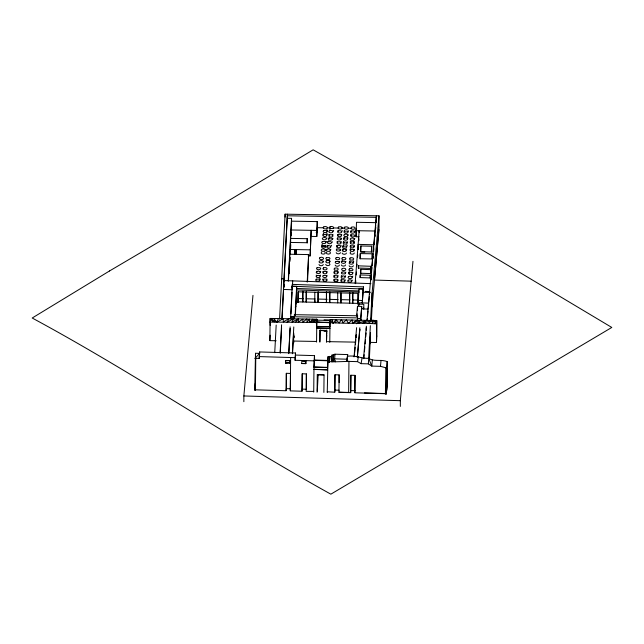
<?xml version="1.0" encoding="UTF-8"?>
<svg xmlns="http://www.w3.org/2000/svg" width="644" height="644" viewBox="0 0 644 644"><rect width="100%" height="100%" fill="white"/><g stroke="black" fill="none" stroke-linecap="round" stroke-linejoin="round"><path stroke-width="0.97" d="M269.876 340.523L270.126 318.426L316.824 319.199L316.615 326.782L329.849 326.629L330.05 322.749L316.856 322.161L330.066 322.394M316.558 342.093L316.824 319.199L313.491 322.443L269.949 322.072M319.859 342.189L319.931 330.292L326.532 330.404L326.468 342.302M329.768 342.326L330.034 319.617L376.74 320.567L376.821 336.168M376.49 342.383L376.74 320.567M254.718 390.344L255.507 353.282L259.653 353.355L259.637 351.946L295.532 353.017L295.089 360.286L314.047 360.857L314.514 355.625L295.556 355.061M255.418 390.369L255.757 358.306L255.032 358.458M259.202 358.41L259.653 353.355L255.056 358.281L259.202 358.41L259.637 351.946M289.639 362.644L289.599 363.184L289.663 360.568L285.606 360.447L285.542 363.063L289.639 362.814L285.542 363.063L285.59 362.524M285.59 362.693L285.606 360.447M286.161 390.578L286.33 373.311L290.476 373.431L290.291 390.876L302.036 391.222L302.221 373.786L306.375 373.906L306.375 389.25L302.221 389.129M290.307 390.699L290.637 357.533M295.089 360.286L295.532 353.017M305.844 361.051L305.779 363.667L301.73 363.546L301.803 360.93L305.844 361.051L302.608 360.954M302.052 391.053L302.221 373.786M305.779 363.667L305.803 361.429M306.375 373.906L306.182 391.351L313.741 391.399M313.717 392.099L314.047 360.857M317.098 392.22L317.291 374.623L324.061 374.824L323.868 392.421M313.958 369.278L327.466 369.889L328.054 356.671L332.087 356.406L332.071 354.997L333.689 355.045L333.681 354.514L335.017 354.2L347.704 354.578L346.907 361.332L357.541 361.646L361.099 363.651L368.384 363.868L371.789 366.09L380.491 366.347L386.617 367.949L387.455 382.705L387.455 381.353L386.344 393.742L354.844 392.8L355.029 375.363L350.883 375.235L350.706 392.502M327.249 392.51L328.054 356.671M327.571 362.089L329.398 362.137L329.881 356.341M329.406 361.646L331.612 361.711L332.071 354.997M331.902 361.719L331.958 359.899L335.21 360.374L335.194 361.815L331.902 361.719L335.234 361.437M333.681 354.514L333.254 359.948L333.689 355.045M333.254 359.263L334.598 359.304L334.598 358.845L346.931 359.207L347.704 354.578M334.816 392.027L334.985 374.76L339.138 374.889L339.138 382.56M350.883 375.235L350.69 392.671L338.945 392.325L339.138 374.889M346.907 361.332L346.931 359.207M354.852 392.631L355.029 375.363M386.336 394.265L386.593 368.127L387.189 361.622C381.2 359.111 374.204 361.912 368.666 358.322C361.461 358.692 355.142 355.069 347.76 356.221M284.068 287.224L284.109 284.374M295.346 315.528L296.49 293.761L296.49 303.743L296.651 300.676L296.651 286.363L292.199 286.282L292.199 288.319L292.36 284.382L363.482 286.894L363.297 291.128L363.482 286.894M385.394 394.265L385.845 367.748L386.593 368.127M370.533 338.1L370.236 343.743L370.405 336.86M326.838 334.808L326.484 341.626M360.246 253.591L359.988 258.743L372.031 258.944L372.28 253.792L360.246 253.591L360.246 258.799M368.384 363.868L368.666 358.322L371.789 366.09L372.337 360.077M270.158 335.194L269.868 340.636L276.115 340.748M274.738 352.662L276.179 325.051M279.568 319.166L285.099 214.162L379.002 215.829L379.002 227.815L374.647 278.393M280.116 352.872L281.581 324.777M281.871 319.207L287.401 214.202M280.269 353.065L281.581 327.909M282.04 319.255L283.561 290.122M283.722 287.119L283.875 284.133M284.028 281.138L287.321 215.78L376.209 217.334L376.273 222.663L356.486 222.293L356.043 236.759L359.159 236.815M288.254 281.211L291.547 218.348L287.321 218.276M288.432 280.687L289.816 254.243L308.645 254.573L307.55 281.621M290.066 254.678L290.428 242.442L307.019 242.724L307.228 238.691L290.645 238.401L290.645 242.74M290.645 238.401L291.547 221.158L317.267 221.608L317.001 232.653L316.156 232.637M289.253 273.499L289.462 269.514M289.872 261.553L289.961 257.455M290.557 248.6L290.766 244.615M291.233 235.656L291.386 232.669M290.605 318.844L292.199 286.282M288.745 353.628L290.146 326.878M288.898 352.204L289.47 341.312M289.575 339.324L290.146 328.432M290.653 318.724L290.758 316.759M290.911 313.813L291.426 303.992M291.531 302.028L292.038 292.215M294.767 254.332L295.016 249.558L294.863 254.259M296.151 254.356L296.401 249.582L296.248 254.283M292.384 353.725L293.785 326.959M292.561 353.25L293.632 332.876L293.632 342.866L293.72 341.054L316.574 341.457M293.978 336.216L293.889 337.834L293.889 334.864M295.169 314.691L296.651 286.363M307.204 282.128L308.645 254.573M310.142 255.901L311.157 230.327L310.142 255.901L308.13 255.861M311.157 236.396L316.8 236.493L317.267 221.608M316.8 236.493L317.001 228.676L317.001 232.653M329.841 327.941L329.817 328.392L316.615 328.166L316.639 327.716M319.875 341.513L320.205 329.913M356.18 230.327L356.269 228.725L356.043 236.759M356.269 232.565L356.438 229.2M356.607 327.667L354.047 356.889M357.283 356.969L359.843 327.724M357.372 357.525L359.843 329.269M363.538 358.507L366.364 326.25M368.642 358.386L370.356 325.695M370.606 320.189L372.103 292.98L379.002 215.829M369.366 359.127L370.429 335.935M371.387 320.495L372.103 306.81L379.002 229.658M376.821 336.047L376.482 342.503L370.236 342.391M360.857 245.968L360.487 251.707L371.282 251.981L371.725 246.241L360.857 245.968L360.857 252.037L364.81 252.134M281.686 279.367L281.686 278.731L284.157 278.772L283.513 289.446L292.481 289.768M292.36 284.382L292.223 286.226L363.321 289.035M292.199 288.319L292.738 280.873M298.309 291.539L298.075 301.867L298.059 291.821L357.702 293.334L357.718 303.38L296.586 301.835M314.94 300.539L314.811 302.294L314.795 292.247M355.158 283.296L359.159 230.745L359.159 232.476M357.372 256.658L357.501 254.96L357.501 257.664L357.774 254.96M355.593 283.658L355.81 280.752M356.253 274.948L356.478 272.042M356.913 266.254L357.066 264.257M358.193 249.486L358.418 246.555M358.861 240.711L359.006 238.763M335.79 322.829L336.063 319.722L339.106 323.022C351.592 323.634 364.093 322.829 376.563 323.892L374.913 320.366L372.039 323.304L373.085 320.173L362.636 323.256L367.209 320.245L356.534 323.723L361.437 319.947L352.526 323.095L352.099 319.843L348.485 323.344L346.343 319.891L343.059 322.797L341.433 319.585L339.106 323.022L329.865 322.733M255.314 383.236L254.726 389.813L286.145 390.747L286.33 388.654L290.476 388.775M327.49 367.587L313.958 367.185L314.602 360.044L328.134 360.447M317.283 391.125L318.16 374.655M329.398 362.137L329.881 356.728M327.273 391.802L334.8 392.204L334.985 374.76M331.612 361.711L332.006 357.291M334.598 359.304L335.017 354.2M356.583 316.293L357.476 306.311L361.727 306.439L360.729 320.004M363.796 309.297L363.796 304.306L358.008 304.129L359.046 288.778L363.297 288.906L362.258 302.913L363.297 288.906M356.969 315.745L357.138 313.861M358.008 304.129L358.346 300.346M357.412 320.06L357.597 315.777L294.356 314.675L294.244 318.909M358.966 303.413L358.772 305.602L358.772 303.606M354.369 356.188L354.546 354.24M354.715 352.292L355.158 347.414M355.416 344.492L355.85 339.621M356.027 337.673L356.285 334.751L356.285 337.746M360.648 320.116L361.727 306.439M367.024 320.012L376.354 215.748M363.804 358.676L364.158 354.723M364.423 351.753L364.866 346.81M365.132 343.848L365.486 339.887M365.752 336.925L366.106 332.972M367.193 320.648L367.362 318.716M367.619 315.826L368.054 311.004M368.666 304.105L368.223 309.072L361.727 308.879M368.843 302.149L369.366 296.361M369.535 294.429L369.793 291.539L365.148 291.402M370.863 279.585L371.306 274.61M371.491 272.613L371.934 267.63M372.111 265.642L372.554 260.659M372.739 258.671L373.182 253.688M373.359 251.699L373.802 246.716M373.987 244.728L374.518 238.755M374.695 236.759L375.146 231.784M375.323 229.787L375.766 224.804M375.943 222.816L376.273 219.829M371.073 280.027L371.25 278.119M372.369 265.537L372.546 263.557M372.989 258.622L373.166 256.642M373.609 251.707L373.874 248.745M374.494 241.846L374.228 244.792L358.12 244.382L358.12 249.59M374.937 236.928L375.106 234.963M375.629 229.159L375.798 227.3M386.77 390.328L387.366 383.663M243.859 401.679L243.859 395.963L252.971 295.371M380.491 366.347L381.031 360.334M400.335 406.404L400.335 400.689L412.965 261.335M358.483 265.859L358.265 268.025L370.783 268.451L371 266.286L358.483 265.859L358.483 268.468M270.158 325.373L270.126 318.426L273.048 321.815L271.374 318.45L274.964 321.984L274.014 318.748L276.888 322.145L283.271 318.7L283.288 321.887L289.148 318.619L287.007 322.233L293.374 318.796L291.998 322.016L298.542 318.844L298.22 322.056L302.93 319.199L302.833 322.266L306.826 318.941L307.14 322.209L309.345 319.126L309.563 322.419L312.823 319.166L311.293 322.29L314.707 319.488L313.491 322.443L316.655 322.37M360.246 274.932L359.972 277.572L370.075 277.926L370.348 275.286L360.246 274.932L360.246 277.532M360.841 269.297L360.431 273.233L370.525 273.579L370.944 269.651L360.841 269.297L360.841 273.636M289.663 360.568L285.566 360.825M301.73 363.546L305.82 363.297M357.541 361.646L358.394 356.543M361.099 363.651L362.025 358.12M315.6 322.773L316.824 319.199M276.888 322.145L278.458 318.474M323.707 233.297L323.079 234.166L323.707 235.036M326.822 231.341L327.442 230.472L326.822 229.594M329.414 230.399L330.042 229.53M326.717 235.036L327.345 234.166L326.717 233.297M322.33 244.285L321.702 245.155L322.33 246.024L323.835 246.386L325.349 246.024L325.969 245.155M326.967 238.014L325.896 239.536L324.391 239.898L322.877 239.536L322.258 238.666L322.877 237.797L324.391 237.435L325.896 237.797L326.524 238.666M333.061 231.268L333.681 230.399M325.896 242.265L326.524 241.395M328.77 238.602L329.398 237.733M332.376 235.237L332.996 234.368M328.158 241.774L328.778 240.904M321.726 252.029L321.106 252.899L321.726 253.776L323.24 254.13L324.745 253.776L325.373 252.899L324.745 252.029M332.417 239.471L333.037 238.602M325.743 249.566L324.745 251.047L323.24 251.402L321.726 251.047L321.106 250.17L321.726 249.3L323.24 248.938L324.745 249.3L325.373 250.17M331.797 242.651L332.425 241.774M331.016 246.137L331.644 245.267M326.878 252.029L326.25 252.899L326.878 253.776L328.384 254.13L329.897 253.776L330.517 252.899L329.897 252.029M341.682 231.502L342.31 230.633M330.267 250.436L330.887 249.566M341.167 235.438L341.795 234.569M323.634 261.174L322.636 262.672L321.131 263.034L319.617 262.672L318.997 261.802L319.617 260.933L321.131 260.57L322.636 260.933L323.264 261.802M341.046 239.109L341.674 238.232M323.264 264.531L322.636 265.4L321.131 265.763L319.617 265.4L318.997 264.531M347.784 231.623L348.412 230.753M344.371 237.209L343.743 238.079L344.371 238.956M340.692 242.418L341.312 241.548M320.124 272.146L320.752 271.269M295.242 307.204L295.934 306.246M347.559 235.567L348.187 234.698M329.406 262.084L330.026 261.214L329.406 260.345M340.587 246.475L341.207 245.597M319.818 275.978L320.446 275.109M347.382 238.956L348.01 238.079L347.382 237.209M343.703 244.776L343.075 245.646L343.703 246.515M340.113 250.186L340.74 249.309M319.706 280.035L320.334 279.166L319.706 278.288M354.554 231.711L355.182 230.842M347.044 242.651L347.663 241.774M343.067 248.834L342.447 249.711L343.067 250.58M340.475 252.641L339.855 253.519L338.342 253.873L336.836 253.519L336.208 252.641M326.532 272.34L327.16 271.47M346.714 246.515L347.341 245.646L346.714 244.776M350.787 241.081L350.159 241.951L350.787 242.828M326.444 276.22L327.063 275.35M346.086 250.58L346.714 249.711L346.086 248.834M354.884 238.513L353.806 240.099L352.292 240.454L350.787 240.099L350.159 239.222L350.787 238.352L352.292 237.99L353.806 238.352L354.425 239.222M326.291 279.931L326.919 279.061M339.163 262.221L339.791 261.351M346.448 253.076L345.82 253.945L344.315 254.308L342.801 253.945L342.181 253.076M353.806 242.828L354.425 241.951L353.806 241.081M334.63 270.979L334.011 271.857L334.63 272.726M350.69 248.56L350.062 249.429L350.69 250.299M341.706 261.4L342.326 260.53M339.428 265.07L338.808 265.94L337.295 266.302L335.79 265.94L335.162 265.07M353.926 246.515L354.554 245.638M350.674 252.126L350.046 252.995L350.674 253.873L352.179 254.227L353.693 253.873L354.313 252.995M337.649 272.726L338.277 271.857L337.649 270.979M353.709 250.299L354.329 249.429M345.345 262.269L345.973 261.4M345.603 264.909L344.983 265.787L343.469 266.141L341.964 265.787L341.336 264.909M337.52 276.405L338.14 275.535M350.111 260.748L349.483 261.617L350.111 262.486M337.359 280.422L337.979 279.544M345.256 273.032L345.884 272.154M353.121 262.486L353.749 261.617L353.121 260.748M341.642 278.957L341.014 279.826L341.642 280.695M344.975 276.614L345.603 275.745M353.371 265.747L352.743 266.616L351.238 266.978L349.732 266.616L349.104 265.747M349.394 271.607L348.774 272.484L349.394 273.354M344.653 280.695L345.281 279.826M352.413 273.354L353.041 272.484M352.196 277.017L352.815 276.147M351.68 280.993L352.3 280.124M363.015 308.532L363.707 307.574M330.05 321.952L330.034 319.617L333.093 323.199L336.063 319.722M295.524 322.177L298.542 318.844M352.526 323.095L356.881 320.116M367.821 323.441L373.085 320.173M335.194 361.815L348.959 361.389L348.646 392.446L338.961 392.156M317.267 227.678L323.296 227.783M327.321 227.855L330.34 227.904M333.351 227.96L338.382 228.048M341.401 228.097L344.419 228.153M348.436 228.226L351.455 228.274M356.043 230.689L375.46 231.027M291.08 229.972L316.8 230.423M290.066 249.478L310.142 249.824M290.605 316.719L357.412 317.886M290.605 317.13L294.244 317.194M360.648 318.49L357.412 318.434L357.597 315.777M324.061 319.931L328.867 320.02M316.59 320.157L329.615 320.382M316.478 322.266L319.488 322.322M325.494 322.427L330.509 322.515M316.639 326.395L329.849 326.629M316.615 328.062L329.825 328.295M319.907 330.573L326.516 330.694M324.061 331.266L326.943 331.314M327.305 341.642L355.528 342.133M298.317 298.575L303.292 298.695M306.27 298.776L315.214 299.001M318.2 299.074L327.144 299.299M329.132 299.355L338.076 299.581M341.062 299.653L350.006 299.879M352.984 299.959L357.959 300.08M374.494 280.068L411.162 281.17M358.008 300.354L362.258 300.474M358.008 302.793L368.762 303.115M259.226 356.591L295.113 357.662M331.628 359.899L333.608 359.948M328.11 360.785L314.578 360.382L314.514 355.625M313.982 366.975L327.514 367.378M313.942 369.439L327.474 369.841M317.275 374.784L324.037 374.985M334.985 390.103L339.138 390.224M350.883 390.578L355.029 390.699M364.432 392.912L385.426 393.54M243.859 395.963L400.335 400.689M284.157 280.575L370.872 283.634M296.465 289.905L359.255 292.126M363.248 292.263L370.219 292.513M296.296 302.269L298.293 302.334M296.844 288.456L359.046 290.959M350.916 230.842L351.535 231.711M350.449 234.762L351.077 235.632M344.146 230.753L344.773 231.623M350.288 245.638L350.908 246.515M338.044 230.633L338.663 231.502M343.397 241.774L344.025 242.651M337.528 234.569L338.148 235.438M337.045 241.548L337.673 242.418M336.941 245.597L337.569 246.475M328.73 234.368L329.358 235.237M327.377 245.267L327.997 246.137M341.336 275.745L341.956 276.614M329.366 263.525L329.986 264.402L329.366 265.272L327.852 265.634L326.347 265.272L325.719 264.402M333.874 275.535L334.502 276.405M333.713 279.544L334.341 280.422M322.894 271.47L323.513 272.34M322.652 279.061L323.272 279.931M316.486 271.269L317.106 272.146M316.18 275.109L316.808 275.978M332.054 319.44L333.093 323.199M374.913 320.366L375.025 323.61M387.189 361.622L387.455 382.705M255.507 353.282L255.531 355.23M326.814 330.034L326.83 333.858M352.856 292.457L352.743 303.26L352.727 293.205M349.732 292.376L349.62 303.179L349.603 293.125M341.046 293.165L340.934 302.954L340.918 292.907M337.698 292.827L337.714 302.873M329.857 291.869L329.744 302.672L329.728 292.626M326.54 291.788L326.419 302.591L326.403 292.537M318.16 291.579L318.047 302.374L318.031 292.328M306.327 291.273L306.214 302.076L306.198 292.03M302.922 291.193L302.809 301.988L302.793 291.941M372.28 253.792L372.28 259.001M372.103 292.98L372.103 306.81M371.725 246.241L371.725 252.311M371 266.286L371 268.886M370.944 269.651L370.944 273.12M370.775 318.257L370.775 320.237M370.405 332.417L370.405 340.523M370.348 275.286L370.348 278.755M366.283 327.86L366.283 330.211M359.755 329.334L359.755 330.879M357.476 306.311L357.476 310.094M307.228 238.691L307.228 243.029M291.547 218.348L291.547 223.999M290.428 245.042L290.428 248.512M289.816 256.843L289.816 260.321M289.043 269.828L289.043 273.298M286.33 373.311L286.33 390.006M285.099 214.162L285.099 217.125M281.5 326.379L281.5 329.511M323.803 226.873L323.175 227.743L323.803 228.612L325.309 228.974L326.822 228.612L327.442 227.743L326.822 226.873L325.309 226.511L323.803 226.873M323.707 230.568L323.079 231.438L323.707 232.307L325.212 232.669L326.717 232.307L327.345 231.438L326.717 230.568L323.707 230.568M323.328 234.416L322.7 235.285L323.328 236.155L324.834 236.517L326.347 236.155L326.967 235.285L326.347 234.416L323.328 234.416M330.042 226.801L329.414 227.67L330.042 228.54L333.061 228.54L333.681 227.67L333.061 226.801L331.547 226.438L330.042 226.801M329.358 230.769L328.73 231.639L329.358 232.508L330.863 232.87L332.376 232.508L332.996 231.639L332.376 230.769L330.863 230.407L329.358 230.769M322.33 241.556L321.702 242.426L322.33 243.295L323.835 243.657L325.349 243.295L325.969 242.426L325.349 241.556L322.33 241.556M329.398 235.004L328.77 235.873L329.398 236.751L330.903 237.105L332.417 236.751L333.037 235.873L332.417 235.004L330.903 234.641L329.398 235.004M322.097 245.968L321.477 246.837L322.097 247.707L323.61 248.069L325.115 247.707L325.743 246.837L325.115 245.968L323.61 245.606L322.097 245.968M328.778 238.175L328.158 239.053L328.778 239.922L330.292 240.284L331.797 239.922L332.425 239.053L331.797 238.175L328.778 238.175M327.997 241.669L327.377 242.538L327.997 243.408L329.511 243.77L331.016 243.408L331.644 242.538L331.016 241.669L327.997 241.669M338.663 227.034L338.044 227.904L338.663 228.773L340.177 229.135L341.682 228.773L342.31 227.904L341.682 227.034L340.177 226.672L338.663 227.034M327.249 245.968L326.621 246.837L327.249 247.707L328.754 248.069L330.267 247.707L330.887 246.837L330.267 245.968L328.754 245.606L327.249 245.968M338.148 230.971L337.528 231.84L338.148 232.709L339.662 233.072L341.167 232.709L341.795 231.84L341.167 230.971L339.662 230.608L338.148 230.971M319.996 257.576L319.368 258.445L319.996 259.315L321.501 259.677L323.006 259.315L323.634 258.445L323.006 257.576L321.501 257.214L319.996 257.576M326.878 249.3L326.25 250.17L326.878 251.047L328.384 251.402L329.897 251.047L330.517 250.17L329.897 249.3L328.384 248.938L326.878 249.3M338.028 234.633L337.408 235.503L338.028 236.38L339.541 236.734L341.046 236.38L341.674 235.503L341.046 234.633L338.028 234.633M344.773 227.155L344.146 228.024L344.773 228.894L346.279 229.256L347.784 228.894L348.412 228.024L347.784 227.155L346.279 226.793L344.773 227.155M337.673 237.95L337.045 238.819L337.673 239.689L339.179 240.051L340.692 239.689L341.312 238.819L340.692 237.95L337.673 237.95M317.106 267.671L316.486 268.54L317.106 269.417L318.619 269.772L320.124 269.417L320.752 268.54L320.124 267.671L317.106 267.671M344.54 231.099L343.92 231.969L344.54 232.838L346.053 233.2L347.559 232.838L348.187 231.969L347.559 231.099L344.54 231.099M326.387 257.616L325.759 258.486L326.387 259.355L327.893 259.717L329.406 259.355L330.026 258.486L329.406 257.616L326.387 257.616M337.569 241.999L336.941 242.869L337.569 243.746L339.074 244.1L340.587 243.746L341.207 242.869L340.587 241.999L339.074 241.637L337.569 241.999M316.808 271.51L316.18 272.38L316.808 273.249L318.313 273.611L319.818 273.249L320.446 272.38L319.818 271.51L318.313 271.148L316.808 271.51M344.371 234.48L343.743 235.35L344.371 236.227L345.876 236.581L347.382 236.227L348.01 235.35L347.382 234.48L345.876 234.118L344.371 234.48M337.094 245.71L336.474 246.58L337.094 247.457L338.607 247.811L340.113 247.457L340.74 246.58L340.113 245.71L338.607 245.348L337.094 245.71M326.347 260.796L325.719 261.673L326.347 262.543L327.852 262.905L329.366 262.543L329.986 261.673L329.366 260.796L327.852 260.442L326.347 260.796M316.687 275.568L316.067 276.437L316.687 277.306L318.2 277.669L319.706 277.306L320.334 276.437L319.706 275.568L316.687 275.568M351.535 227.235L350.916 228.113L351.535 228.982L353.049 229.344L354.554 228.982L355.182 228.113L354.554 227.235L353.049 226.881L351.535 227.235M344.025 238.175L343.397 239.045L344.025 239.922L345.53 240.276L347.044 239.922L347.663 239.045L347.044 238.175L345.53 237.813L344.025 238.175M336.836 249.043L336.208 249.92L336.836 250.79L338.342 251.152L339.855 250.79L340.475 249.92L339.855 249.043L336.836 249.043M323.513 267.872L322.894 268.741L323.513 269.619L325.027 269.973L326.532 269.619L327.16 268.741L326.532 267.872L325.027 267.51L323.513 267.872M316.252 279.15L315.632 280.019L316.252 280.889L317.766 281.251L319.271 280.889L319.899 280.019L319.271 279.15L316.252 279.15M351.077 231.164L350.449 232.033L351.077 232.903L352.582 233.265L354.087 232.903L354.715 232.033L354.087 231.164L352.582 230.802L351.077 231.164M343.703 242.047L343.075 242.917L343.703 243.786L345.208 244.148L346.714 243.786L347.341 242.917L346.714 242.047L343.703 242.047M323.425 271.752L322.797 272.621L323.425 273.491L324.93 273.853L326.444 273.491L327.063 272.621L326.444 271.752L324.93 271.39L323.425 271.752M343.067 246.113L342.447 246.982L343.067 247.851L344.58 248.214L346.086 247.851L346.714 246.982L346.086 246.113L343.067 246.113M351.238 234.915L350.618 235.785L351.238 236.654L352.751 237.016L354.256 236.654L354.884 235.785L354.256 234.915L351.238 234.915M323.272 275.463L322.652 276.332L323.272 277.202L324.785 277.564L326.291 277.202L326.919 276.332L326.291 275.463L323.272 275.463M336.152 257.753L335.524 258.622L336.152 259.5L337.657 259.854L339.163 259.5L339.791 258.622L339.163 257.753L337.657 257.391L336.152 257.753M342.801 249.478L342.181 250.347L342.801 251.216L344.315 251.579L345.82 251.216L346.448 250.347L345.82 249.478L344.315 249.115L342.801 249.478M335.79 261.472L335.162 262.341L335.79 263.211L337.295 263.573L338.808 263.211L339.428 262.341L338.808 261.472L335.79 261.472M323.521 279.246L322.894 280.116L323.521 280.985L325.027 281.348L326.54 280.985L327.16 280.116L326.54 279.246L325.027 278.884L323.521 279.246M350.908 242.039L350.288 242.909L350.908 243.786L352.421 244.14L353.926 243.786L354.554 242.909L353.926 242.039L352.421 241.677L350.908 242.039M334.63 268.258L334.011 269.128L334.63 269.997L336.144 270.359L337.649 269.997L338.277 269.128L337.649 268.258L336.144 267.896L334.63 268.258M350.69 245.831L350.062 246.7L350.69 247.57L352.196 247.932L353.709 247.57L354.329 246.7L353.709 245.831L350.69 245.831M342.326 257.801L341.706 258.671L342.326 259.54L343.84 259.902L345.345 259.54L345.973 258.671L345.345 257.801L343.84 257.439L342.326 257.801M341.964 261.311L341.336 262.189L341.964 263.058L343.469 263.42L344.983 263.058L345.603 262.189L344.983 261.311L341.964 261.311M334.502 271.937L333.874 272.806L334.502 273.676L336.007 274.038L337.52 273.676L338.14 272.806L337.52 271.937L336.007 271.575L334.502 271.937M350.674 249.397L350.046 250.266L350.674 251.144L352.179 251.498L353.693 251.144L354.313 250.266L353.693 249.397L350.674 249.397M334.341 275.946L333.713 276.815L334.341 277.693L335.846 278.047L337.359 277.693L337.979 276.815L337.359 275.946L335.846 275.584L334.341 275.946M342.238 268.556L341.618 269.425L342.238 270.303L343.751 270.657L345.256 270.303L345.884 269.425L345.256 268.556L343.751 268.194L342.238 268.556M334.461 279.754L333.842 280.623L334.461 281.5L337.48 281.5L338.108 280.623L337.48 279.754L334.461 279.754M350.111 258.019L349.483 258.888L350.111 259.757L351.616 260.12L353.121 259.757L353.749 258.888L353.121 258.019L351.616 257.656L350.111 258.019M341.956 272.146L341.336 273.016L341.956 273.885L344.975 273.885L345.603 273.016L344.975 272.146L343.469 271.784L341.956 272.146M349.732 262.148L349.104 263.018L349.732 263.887L351.238 264.249L352.743 263.887L353.371 263.018L352.743 262.148L351.238 261.786L349.732 262.148M341.642 276.228L341.014 277.097L341.642 277.967L343.147 278.329L344.653 277.967L345.281 277.097L344.653 276.228L343.147 275.865L341.642 276.228M341.417 280.003L340.789 280.873L341.417 281.742L342.922 282.104L344.435 281.742L345.055 280.873L344.435 280.003L342.922 279.641L341.417 280.003M349.394 268.886L348.774 269.756L349.394 270.625L352.413 270.625L353.041 269.756L352.413 268.886L350.908 268.524L349.394 268.886M349.177 272.549L348.549 273.418L349.177 274.288L350.682 274.65L352.196 274.288L352.815 273.418L352.196 272.549L350.682 272.187L349.177 272.549M348.662 276.526L348.034 277.395L348.662 278.264L350.167 278.627L351.68 278.264L352.3 277.395L351.68 276.526L350.167 276.163L348.662 276.526M348.275 280.132L347.647 281.001L348.275 281.871L349.781 282.233L351.286 281.871L351.914 281.001L351.286 280.132L349.781 279.77L348.275 280.132M109.52 270.963L32.2 318.015C133.984 372.908 229.731 438.129 330.855 494.173L611.8 327.45L476.391 246.523L384.718 190.197L313.145 149.827L211.337 210.999L109.52 270.963"/></g></svg>
